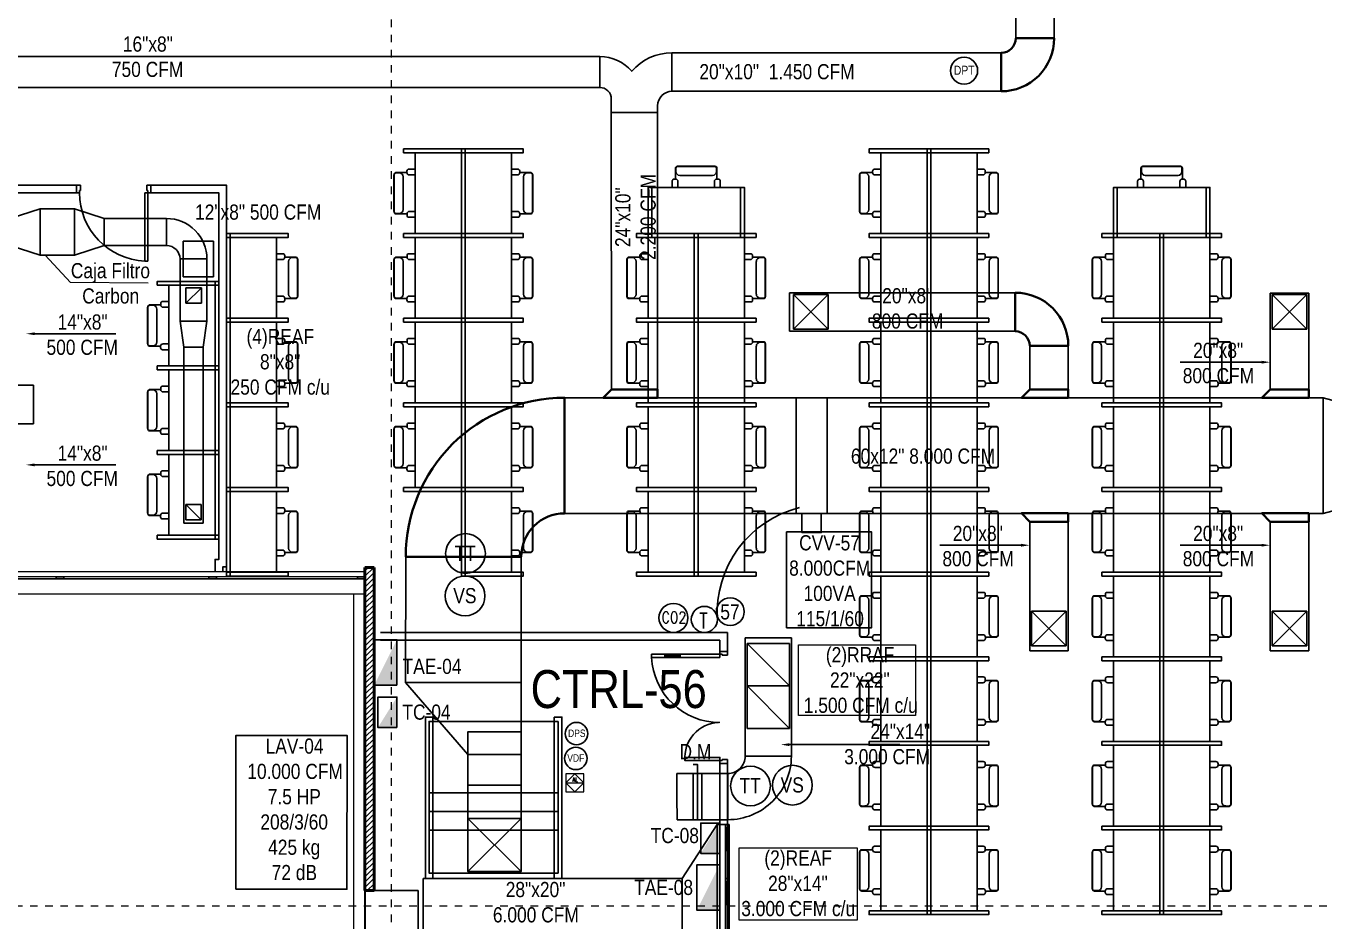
# Model space of a CAD drawing. Header units: inches. Extents: x -3 to 209, y -384 to 20.
# Drawn here: x 157.62 to 174.74, y -22.09 to -10.29 of the extents above; entities that cross this region are included whole.
import ezdxf
from ezdxf import colors
from ezdxf.entities.mleader import LeaderData, LeaderLine
from ezdxf.math import Vec2, Vec3

# ---------------------------------------------------------------- set-up
doc = ezdxf.new("R2010")
doc.units = ezdxf.units.IN
doc.header["$MEASUREMENT"] = 0
for name, pattern in [('Grid Line 1_2_', [0.022225, 0.0127, -0.003175, 0.003175, -0.003175]), ('Hidden', [7.1438, 4.7625, -2.3813]), ('HIDDEN2', [0.1875, 0.125, -0.0625])]:
    doc.linetypes.add(name, pattern=pattern)
for name, color, linetype in [('1-01 HVAC-01A -Equipos', 3, 'Continuous'), ('A-WALL', 253, 'Continuous'), ('BASE PLAN$0$FLOOR LAYOUT 14 Oct (x-ref)$0$20F-032408$0$XDOOR', 253, 'Continuous'), ('BASE PLAN$0$ID-WALL', 253, 'Continuous'), ('BASE PLAN$0$NBS-HEAVY', 253, 'Continuous'), ('BASE PLAN$0$NDS-DOORS', 253, 'Continuous'), ('BASE PLAN$0$WALL', 253, 'Continuous'), ('HVAC TEXTO CVV', 2, 'Continuous'), ('HVAC-Accesorios', 1, 'Continuous'), ('HVAC-Equipos', 3, 'Continuous'), ('HVAC-Extraccion', 114, 'Continuous'), ('HVAC-Rejillas', 2, 'HIDDEN2'), ('HVAC-Retorno', 20, 'Continuous'), ('HVAC-Suministro', 170, 'Continuous'), ('I-WALL', 1, 'Continuous'), ('NFF-FURN', 253, 'Continuous')]:
    doc.layers.add(name, color=color, linetype=linetype)
for name, color, linetype, lineweight in [('1-controlAA', 4, 'Continuous', 5), ('A-GLAZ-CURT', 253, 'Continuous', 9), ('A-GLAZ-CWMG', 253, 'Continuous', 9), ('A-WALL-PATT', 253, 'Continuous', 50), ('BASE PLAN$0$A-ABOVE', 253, 'Continuous', 5), ('DET-INST', 3, 'Continuous', 5), ('HVAC -Textos Extraccion', 2, 'Continuous', 9), ('HVAC -Textos Rejillas', 2, 'Continuous', 9), ('HVAC -Textos Retorno', 2, 'Continuous', 9), ('HVAC -Textos Suministro', 7, 'Continuous', 9), ('HVAC Suministro', 5, 'Continuous', 40), ('S-BEAM', 253, 'Continuous', 13), ('S-COLS', 6, 'Continuous', 13), ('S-GRID', 253, 'Continuous', 9), ('TUBO HVAC', 1, 'Continuous', 30), ('TX-INST', 250, 'Continuous', 5)]:
    doc.layers.add(name, color=color, linetype=linetype, lineweight=lineweight)
doc.styles.add('Arial Narrow', font='ARIALN.TTF', dxfattribs={"height": 0.00295})
doc.styles.add('ROMANS', font='romans.shx', dxfattribs={"width": 0.8})
doc.styles.get("Standard").update_dxf_attribs({"font": 'arial.ttf'})

# ---------------------------------------------------------------- blocks, each defined once
blk = doc.blocks.new('Termostato 1')
at = {"linetype": 'ByBlock', "lineweight": -2}
blk.add_circle((725.333, -473.718), 0.172, dxfattribs=at)
at = {"linetype": 'ByBlock', "lineweight": -2, "insert": (725.414, -473.651, -2.384), "char_height": 0.2, "width": 2.87595, "attachment_point": 1, "rotation": 270, "style": 'ROMANS'}
blk.add_mtext('T', dxfattribs=at)
blk = doc.blocks.new('CO2')
at = {"linetype": 'ByBlock', "lineweight": -2}
blk.add_circle((-74869.314, 50750.37), 0.191, dxfattribs=at)
at = {"linetype": 'ByBlock', "lineweight": -2, "insert": (-74869.469, 50750.451, -2.384), "char_height": 0.15, "width": 2.87595, "attachment_point": 1, "rotation": 0, "style": 'ROMANS'}
blk.add_mtext('CO2', dxfattribs=at)
blk = doc.blocks.new('rr')
at = {"linetype": 'ByBlock', "lineweight": -2}
for p, q in [((-0.0127, -0.0127), (0.0127, 0.0127)), ((-0.0127, -0.0127), (-0.0127, 0.0127)), ((-0.0127, 0.0127), (0.0127, 0.0127)), ((0.0127, 0.0127), (0.0127, -0.0127)), ((0.0127, -0.0127), (-0.0127, -0.0127))]:
    blk.add_line(p, q, dxfattribs=at)
blk = doc.blocks.new('*U80')
at = {"layer": 'HVAC-Accesorios', "flags": 128}
for points in [[(0, 0), (-0.119, 0), (-0.119, -0.057)], [(0, 0), (0.61, 0)]]:
    blk.add_lwpolyline(points, dxfattribs=at)
blk.add_lwpolyline([(0, 0.059), (0.61, 0.059), (0.61, -0.059), (0, -0.059)], close=True, dxfattribs=at)
blk = doc.blocks.new('*U95')
blk.add_lwpolyline([(-0.312, -0.0566), (-0.312, 0), (0, 0), (0.0566, -0.0566), (-0.312, -0.0566)])
blk = doc.blocks.new('UPAQ-02')
at = {"layer": '1-01 HVAC-01A -Equipos'}
for points in [[(-74852.815, 50919.023), (-74851.115, 50919.023), (-74851.115, 50921.023), (-74852.815, 50921.023)], [(-74852.815, 50920.456), (-74851.115, 50920.456), (-74851.115, 50921.023), (-74852.815, 50921.023)], [(-74852.815, 50920.209), (-74851.115, 50920.209), (-74851.115, 50920.456), (-74852.815, 50920.456)], [(-74852.815, 50919.963), (-74851.115, 50919.963), (-74851.115, 50920.209), (-74852.815, 50920.209)], [(-74852.33, 50919.161), (-74851.625, 50919.161), (-74851.625, 50919.861), (-74852.33, 50919.861)]]:
    blk.add_lwpolyline(points, close=True, dxfattribs=at)
blk = doc.blocks.new('ds')
at = {"linetype": 'ByBlock', "lineweight": -2}
for p, q in [((-0.0127, -0.0127), (0.0127, 0.0127)), ((-0.0127, 0.0127), (0.0127, -0.0127)), ((-0.0127, -0.0127), (-0.0127, 0.0127)), ((-0.0127, 0.0127), (0.0127, 0.0127)), ((0.0127, 0.0127), (0.0127, -0.0127)), ((0.0127, -0.0127), (-0.0127, -0.0127))]:
    blk.add_line(p, q, dxfattribs=at)
blk = doc.blocks.new('*U69')
blk.add_lwpolyline([(-0.26, -0.0566), (-0.26, 0), (0, 0), (0.0566, -0.0566), (-0.26, -0.0566)])
blk = doc.blocks.new('nci')
at = {"layer": 'NFF-FURN', "linetype": 'ByBlock', "lineweight": -2}
for p, q in [((717, -265), (635, -265)), ((635, -342), (712, -342)), ((744, -310), (744, -292)), ((744, -310), (886, -310)), ((889, -316), (844, -316)), ((911, -831), (911, -335)), ((915, -824), (915, -342)), ((793, -799), (793, -367)), ((711, -824), (635, -824)), ((889, -850), (844, -850)), ((635, -901), (716, -901)), ((743, -874), (743, -856)), ((743, -856), (886, -856))]:
    blk.add_line(p, q, dxfattribs=at)
for points in [[(-25, -50), (25, -50), (25, 0), (-25, 0)], [(25, -1116), (-25, -1116), (-25, -50), (25, -50)], [(25, -50), (25, -1116), (635, -1116), (635, -50)], [(-25, -1116), (25, -1116), (25, -1166), (-25, -1166)]]:
    blk.add_lwpolyline(points, close=True, dxfattribs=at)
for points in [[(25, 0), (789, 0), (789, -50), (25, -50), (25, 0)], [(25, -1116), (789, -1116), (789, -1166), (25, -1166), (25, -1116)]]:
    blk.add_lwpolyline(points, dxfattribs=at)
for centre, radius, start, end in [((712, -310), 32.3, 270, 0), ((717, -292), 26.9, 0, 90), ((844, -367), 50.8, 90, 180), ((886, -335), 25.4, 0, 90), ((889, -342), 25.4, 0, 90), ((711, -856), 32.3, 0, 90), ((844, -799), 50.8, 180, 270), ((886, -831), 25.4, 270, 0), ((889, -824), 25.4, 270, 0), ((716, -874), 26.9, 270, 0)]:
    blk.add_arc(centre, radius, start, end, dxfattribs=at)
blk = doc.blocks.new('BASE PLAN$0$YP')
at = {"layer": 'BASE PLAN$0$FLOOR LAYOUT 14 Oct (x-ref)$0$20F-032408$0$XDOOR', "linetype": 'ByBlock', "lineweight": -2}
for p, q in [((-926, 0), (-976, 0)), ((-926, -70), (-926, 0)), ((-50, 0), (0, 0)), ((-50, -70), (-50, 0)), ((-976, -100), (-938, -100)), ((-938, -70), (-926, -70)), ((-938, -100), (-938, -70)), ((-78, -825), (-78, -100)), ((-78, -100), (-38, -100)), ((-38, -70), (-50, -70)), ((-38, -100), (-38, -70)), ((-38, -100), (-38, -825)), ((0, -100), (-38, -100)), ((-78, -1000), (-78, -825)), ((-38, -825), (-38, -1000)), ((-38, -1000), (-78, -1000))]:
    blk.add_line(p, q, dxfattribs=at)
blk.add_arc((-38, -100), 900, 180, 267.4527, dxfattribs=at)
at = {"layer": 'BASE PLAN$0$ID-WALL', "linetype": 'ByBlock', "lineweight": -2}
for p, q in [((-976, -100), (-976, 0)), ((0, -100), (0, 0))]:
    blk.add_line(p, q, dxfattribs=at)
blk.add_lwpolyline([(0, 0), (0, -100)], dxfattribs=at)
blk = doc.blocks.new('BASE PLAN$0$Z$W@#371D3AC1')
at = {"layer": 'BASE PLAN$0$A-ABOVE', "linetype": 'ByBlock', "lineweight": -2}
blk.add_line((375, 58), (175, 58), dxfattribs=at)
blk.add_lwpolyline([(375, 78), (175, 78), (175, 38), (375, 38)], close=True, dxfattribs=at)
at = {"layer": 'BASE PLAN$0$FLOOR LAYOUT 14 Oct (x-ref)$0$20F-032408$0$XDOOR', "linetype": 'ByBlock', "lineweight": -2}
for p, q in [((930, 1438), (890, 1438)), ((900, 1438), (900, 1476)), ((900, 1476), (1000, 1476)), ((930, 1426), (930, 1438)), ((1000, 1426), (930, 1426)), ((1000, 1476), (1000, 1426)), ((0, 38), (0, 78)), ((0, 78), (900, 78)), ((900, 38), (0, 38)), ((890, 38), (930, 38)), ((900, 78), (900, 38)), ((900, 0), (900, 38)), ((930, 38), (930, 50)), ((930, 50), (1000, 50)), ((1000, 50), (1000, 0)), ((1000, 0), (900, 0))]:
    blk.add_line(p, q, dxfattribs=at)
blk.add_lwpolyline([(439, 1398), (439, 1438), (900, 1438), (900, 1398)], close=True, dxfattribs=at)
for centre, radius, start, end in [((900, 1398), 461, 175.0176, 267.6819), ((900, 38), 900, 90, 177.4527)]:
    blk.add_arc(centre, radius, start, end, dxfattribs=at)
at = {"layer": 'BASE PLAN$0$WALL', "linetype": 'ByBlock', "lineweight": -2}
for p, q in [((1000, 1476), (900, 1476)), ((1000, 0), (900, 0))]:
    blk.add_line(p, q, dxfattribs=at)
blk = doc.blocks.new('tlws')
at = {"layer": 'NFF-FURN', "linetype": 'ByBlock', "lineweight": -2}
for p, q in [((-318, -610), (-318, -691)), ((-241, -686), (-241, -610)), ((241, -610), (241, -687)), ((318, -692), (318, -610)), ((-291, -718), (-273, -718)), ((-273, -718), (-273, -861)), ((-267, -864), (-267, -819)), ((-216, -768), (216, -768)), ((267, -864), (267, -819)), ((273, -719), (291, -719)), ((273, -719), (273, -861)), ((-248, -886), (248, -886)), ((-241, -890), (241, -890))]:
    blk.add_line(p, q, dxfattribs=at)
for points in [[(-585, 50), (-585, 0), (-635, 0), (-635, 50)], [(-585, 0), (-585, 50), (585, 50), (585, 0)], [(585, 0), (-585, 0), (-585, -610), (585, -610)], [(585, 50), (585, 0), (635, 0), (635, 50)]]:
    blk.add_lwpolyline(points, close=True, dxfattribs=at)
for points in [[(-585, 0), (-585, -610), (-635, -610), (-635, 0), (-585, 0)], [(635, 0), (635, -610), (585, -610), (585, 0), (635, 0)]]:
    blk.add_lwpolyline(points, dxfattribs=at)
for centre, radius, start, end in [((-291, -691), 26.9, 180, 270), ((-273, -686), 32.3, 270, 0), ((-216, -819), 50.8, 90, 180), ((216, -819), 50.8, 0, 90), ((273, -687), 32.3, 180, 270), ((291, -692), 26.9, 270, 0), ((-248, -861), 25.4, 180, 270), ((-241, -864), 25.4, 180, 270), ((241, -864), 25.4, 270, 0), ((248, -861), 25.4, 270, 0)]:
    blk.add_arc(centre, radius, start, end, dxfattribs=at)

msp = doc.modelspace()

# ---------------------------------------------------------------- hatches: boundary and pattern name
at = {"layer": 'HVAC-Equipos'}
h = msp.add_hatch(color=256, dxfattribs=at)
h.dxf.hatch_style = 1
h.paths.add_polyline_path([(162.515, -18.385), (162.215, -18.985), (162.515, -18.985)])
h = msp.add_hatch(color=256, dxfattribs=at)
h.dxf.hatch_style = 1
h.paths.add_polyline_path([(162.515, -19.541), (162.515, -19.141), (162.265, -19.541)])
h = msp.add_hatch(color=256, dxfattribs=at)
h.dxf.hatch_style = 1
h.paths.add_polyline_path([(166.771, -21.2), (166.771, -20.8), (166.521, -21.2)])
h = msp.add_hatch(color=256, dxfattribs=at)
h.dxf.hatch_style = 1
h.paths.add_polyline_path([(166.771, -21.35), (166.471, -21.95), (166.771, -21.95)])

# ---------------------------------------------------------------- linework, layer by layer
at = {"layer": '1-controlAA', "flags": 128}
msp.add_lwpolyline([(164.981, -20.153), (164.742, -20.153), (164.742, -20.391), (164.981, -20.391)], close=True, dxfattribs=at)
at = {"layer": 'A-GLAZ-CURT', "lineweight": 18}
for p, q in [((158.024, -17.556), (156.114, -17.556)), ((156.114, -17.581), (158.024, -17.581)), ((158.024, -17.581), (158.024, -17.556)), ((160.034, -17.556), (158.124, -17.556)), ((158.124, -17.556), (158.124, -17.581)), ((158.124, -17.581), (160.034, -17.581)), ((160.034, -17.581), (160.034, -17.556)), ((161.994, -17.556), (160.134, -17.556)), ((160.134, -17.556), (160.134, -17.581)), ((160.134, -17.581), (161.994, -17.581)), ((161.994, -17.581), (161.994, -17.556))]:
    msp.add_line(p, q, dxfattribs=at)
at = {"layer": 'A-GLAZ-CWMG'}
for p, q in [((158.024, -17.553), (156.114, -17.553)), ((158.024, -17.583), (156.114, -17.583)), ((160.034, -17.553), (158.124, -17.553)), ((160.034, -17.583), (158.124, -17.583)), ((161.994, -17.553), (160.134, -17.553)), ((161.994, -17.583), (160.134, -17.583))]:
    msp.add_line(p, q, dxfattribs=at)
at = {"layer": 'A-GLAZ-CWMG', "lineweight": 25, "extrusion": (0, 0, -1)}
for p, q in [((158.124, -17.553), (158.024, -17.553)), ((158.024, -17.553), (158.024, -17.583)), ((158.024, -17.583), (158.124, -17.583)), ((158.124, -17.583), (158.124, -17.553)), ((160.134, -17.553), (160.034, -17.553)), ((160.034, -17.553), (160.034, -17.583)), ((160.034, -17.583), (160.134, -17.583)), ((160.134, -17.583), (160.134, -17.553)), ((162.094, -17.553), (161.994, -17.553)), ((161.994, -17.553), (161.994, -17.583)), ((161.994, -17.583), (162.094, -17.583)), ((162.094, -17.583), (162.094, -17.553))]:
    msp.add_line(p, q, dxfattribs=at)
at = {"layer": 'A-WALL', "lineweight": 50}
for p, q in [((162.214, -17.432), (162.094, -17.432)), ((162.094, -17.432), (162.094, -21.692)), ((162.214, -21.692), (162.214, -17.432)), ((162.094, -21.692), (162.214, -21.692))]:
    msp.add_line(p, q, dxfattribs=at)
at = {"layer": 'A-WALL', "lineweight": 18}
for p, q in [((157.125, -17.483), (162.094, -17.483)), ((162.094, -17.783), (152.045, -17.783))]:
    msp.add_line(p, q, dxfattribs=at)
at = {"layer": 'A-WALL-PATT', "linetype": 'Continuous', "lineweight": 9}
for p, q in [((162.094, -17.477), (162.139, -17.432)), ((162.094, -17.548), (162.209, -17.432)), ((162.094, -17.619), (162.214, -17.499)), ((162.094, -17.689), (162.214, -17.569)), ((162.094, -17.76), (162.214, -17.64)), ((162.094, -17.831), (162.214, -17.711)), ((162.094, -17.901), (162.214, -17.781)), ((162.094, -17.972), (162.214, -17.852)), ((162.094, -18.043), (162.214, -17.923)), ((162.094, -18.113), (162.214, -17.993)), ((162.094, -18.184), (162.214, -18.064)), ((162.094, -18.255), (162.214, -18.135)), ((162.094, -18.326), (162.214, -18.206)), ((162.094, -18.396), (162.214, -18.276)), ((162.094, -18.467), (162.214, -18.347)), ((162.094, -18.538), (162.214, -18.418)), ((162.094, -18.608), (162.214, -18.488)), ((162.094, -18.679), (162.214, -18.559)), ((162.094, -18.75), (162.214, -18.63)), ((162.094, -18.821), (162.214, -18.701)), ((162.094, -18.891), (162.214, -18.771)), ((162.094, -18.962), (162.214, -18.842)), ((162.094, -19.033), (162.214, -18.913)), ((162.094, -19.103), (162.214, -18.983)), ((162.094, -19.174), (162.214, -19.054)), ((162.094, -19.245), (162.214, -19.125)), ((162.094, -19.316), (162.214, -19.196)), ((162.094, -19.386), (162.214, -19.266)), ((162.094, -19.457), (162.214, -19.337)), ((162.094, -19.528), (162.214, -19.408)), ((162.094, -19.598), (162.214, -19.478)), ((162.094, -19.669), (162.214, -19.549)), ((162.094, -19.74), (162.214, -19.62)), ((162.094, -19.811), (162.214, -19.691)), ((162.094, -19.881), (162.214, -19.761)), ((162.094, -19.952), (162.214, -19.832)), ((162.094, -20.023), (162.214, -19.903)), ((162.094, -20.093), (162.214, -19.973)), ((162.094, -20.164), (162.214, -20.044)), ((162.094, -20.235), (162.214, -20.115)), ((162.094, -20.306), (162.214, -20.186)), ((162.094, -20.376), (162.214, -20.256)), ((162.094, -20.447), (162.214, -20.327)), ((162.094, -20.518), (162.214, -20.398)), ((162.094, -20.588), (162.214, -20.468)), ((162.094, -20.659), (162.214, -20.539)), ((162.094, -20.73), (162.214, -20.61)), ((162.094, -20.801), (162.214, -20.681)), ((162.094, -20.871), (162.214, -20.751)), ((162.094, -20.942), (162.214, -20.822)), ((162.094, -21.013), (162.214, -20.893)), ((162.094, -21.083), (162.214, -20.963)), ((162.094, -21.154), (162.214, -21.034)), ((162.094, -21.225), (162.214, -21.105)), ((162.094, -21.295), (162.214, -21.175)), ((162.094, -21.366), (162.214, -21.246)), ((162.094, -21.437), (162.214, -21.317)), ((162.094, -21.508), (162.214, -21.388)), ((162.094, -21.578), (162.214, -21.458)), ((162.094, -21.649), (162.214, -21.529)), ((162.121, -21.692), (162.214, -21.6)), ((162.192, -21.692), (162.214, -21.67))]:
    msp.add_line(p, q, dxfattribs=at)
at = {"layer": 'BASE PLAN$0$NBS-HEAVY'}
for p, q in [((162.297, -18.288), (162.527, -18.288)), ((162.527, -18.288), (166.873, -18.288)), ((166.873, -18.588), (166.873, -18.288)), ((162.297, -18.388), (162.527, -18.388)), ((162.527, -18.388), (166.773, -18.388)), ((166.773, -18.616), (166.773, -18.388)), ((166.773, -22.358), (166.773, -19.936)), ((166.873, -22.358), (166.873, -19.964))]:
    msp.add_line(p, q, dxfattribs=at)
for points in [[(152.008, -12.393), (158.292, -12.393)], [(152.108, -12.493), (158.292, -12.493)], [(160.218, -17.483), (160.218, -17.424), (160.268, -17.424), (160.268, -12.393), (159.268, -12.393), (159.268, -12.493), (160.168, -12.493), (160.168, -17.324), (160.118, -17.324), (160.118, -17.483)]]:
    msp.add_lwpolyline(points, dxfattribs=at)
at = {"layer": 'DET-INST'}
msp.add_line((164.742, -20.272), (164.981, -20.272), dxfattribs=at)
at = {"layer": 'DET-INST', "flags": 128}
msp.add_lwpolyline([(164.861, -20.153), (164.742, -20.272), (164.861, -20.391), (164.981, -20.272)], close=True, dxfattribs=at)
at = {"layer": 'HVAC -Textos Rejillas'}
for points in [[(169.353, -19.382), (167.81, -19.382), (167.81, -18.453), (169.353, -18.453)], [(168.582, -22.082), (167.029, -22.082), (167.029, -21.129), (168.582, -21.129)]]:
    msp.add_lwpolyline(points, close=True, dxfattribs=at)
at = {"layer": 'HVAC -Textos Suministro'}
msp.add_lwpolyline([(159.235, -13.684), (158.21, -13.675), (157.875, -13.314)], dxfattribs=at)
at = {"layer": 'HVAC Suministro'}
for points in [[(170.483, -10.646), (170.483, -11.154, 0.414214), (171.182, -10.455), (170.674, -10.455, -0.414214)], [(170.669, -14.317), (170.669, -13.809, -0.414214), (171.367, -14.508), (170.859, -14.508, 0.414214)], [(164.726, -16.718), (164.726, -15.194, 0.414214), (162.631, -17.289), (164.154, -17.289, -0.414214)]]:
    msp.add_lwpolyline(points, format="xyb", close=True, dxfattribs=at)
at = {"layer": 'HVAC TEXTO CVV', "color": 1}
msp.add_lwpolyline([(167.653, -18.226), (168.773, -18.226), (168.773, -16.963), (167.653, -16.963)], close=True, dxfattribs=at)
at = {"layer": 'HVAC TEXTO CVV'}
msp.add_lwpolyline([(160.39, -21.674), (161.856, -21.674), (161.858, -19.645), (160.392, -19.645)], close=True, dxfattribs=at)
at = {"layer": 'HVAC-Accesorios', "color": 1, "linetype": 'Hidden'}
msp.add_arc((168.167, -18.029), 1.429, 103.9111, 183.5014, dxfattribs=at)
at = {"layer": 'HVAC-Equipos'}
for points in [[(167.78, -15.194), (168.187, -15.194), (168.186, -16.718), (167.779, -16.718)], [(167.856, -16.718), (168.11, -16.718), (168.11, -16.972), (167.856, -16.972)], [(162.515, -18.985), (162.515, -18.385), (162.215, -18.385), (162.215, -18.985)], [(162.515, -19.541), (162.515, -19.141), (162.265, -19.141), (162.265, -19.541)], [(166.771, -21.2), (166.771, -20.8), (166.521, -20.8), (166.521, -21.2)], [(166.771, -21.95), (166.771, -21.35), (166.471, -21.35), (166.471, -21.95)]]:
    msp.add_lwpolyline(points, close=True, dxfattribs=at)
at = {"layer": 'HVAC-Extraccion'}
for p, q in [((158.656, -12.831), (158.656, -13.009)), ((158.656, -12.831), (159.477, -12.831)), ((159.477, -12.831), (159.477, -13.009)), ((158.656, -13.187), (158.656, -13.009)), ((159.477, -13.187), (159.477, -13.009)), ((158.656, -13.187), (159.477, -13.187)), ((159.655, -13.364), (159.833, -13.364)), ((159.655, -13.364), (159.655, -14.186)), ((159.96, -13.364), (159.706, -13.364)), ((160.01, -13.364), (159.833, -13.364)), ((160.01, -13.364), (160.01, -14.186)), ((159.655, -14.186), (159.833, -14.186)), ((160.01, -14.186), (159.833, -14.186)), ((159.706, -14.525), (159.833, -14.525)), ((159.706, -14.525), (159.706, -16.846)), ((159.96, -14.525), (159.833, -14.525)), ((159.96, -14.525), (159.96, -16.846)), ((159.706, -16.846), (159.833, -16.846)), ((159.96, -16.846), (159.833, -16.846)), ((166.276, -21.531), (162.86, -21.532)), ((162.86, -21.532), (162.86, -21.887)), ((166.276, -21.531), (166.276, -21.887)), ((162.86, -22.243), (162.86, -21.887)), ((166.276, -22.242), (166.276, -21.887))]:
    msp.add_line(p, q, dxfattribs=at)
for points in [[(157.416, -12.831), (157.809, -12.704), (157.809, -13.314), (157.416, -13.186)], [(158.656, -13.186), (158.263, -13.314), (158.263, -12.704), (158.656, -12.831)]]:
    msp.add_lwpolyline(points, dxfattribs=at)
for points in [[(158.263, -12.704), (157.809, -12.704), (157.809, -13.314), (158.263, -13.314)], [(159.96, -14.525), (160.01, -14.186), (159.655, -14.186), (159.706, -14.525)], [(166.736, -22.242), (166.276, -22.242), (166.276, -21.531), (166.736, -20.82)], [(166.736, -22.242), (166.846, -22.242), (166.846, -20.82), (166.736, -20.82)]]:
    msp.add_lwpolyline(points, close=True, dxfattribs=at)
msp.add_lwpolyline([(159.655, -13.364, 0.414215), (159.477, -13.187), (159.477, -12.831, -0.414215), (160.01, -13.364)], format="xyb", close=True, dxfattribs=at)
at = {"layer": 'HVAC-Retorno'}
for p, q in [((167.107, -18.36), (167.106, -19.918)), ((167.107, -18.36), (167.412, -18.36)), ((167.717, -18.36), (167.412, -18.36)), ((167.717, -18.36), (167.716, -19.918)), ((167.106, -19.918), (167.411, -19.918)), ((167.716, -19.918), (167.411, -19.918)), ((166.877, -20.147), (166.208, -20.148)), ((166.208, -20.148), (166.208, -20.453)), ((166.877, -20.147), (166.878, -20.452)), ((166.209, -20.757), (166.208, -20.453)), ((166.878, -20.757), (166.878, -20.452)), ((166.878, -20.757), (166.209, -20.757))]:
    msp.add_line(p, q, dxfattribs=at)
msp.add_lwpolyline([(166.878, -20.147), (166.878, -20.757, 0.414214), (167.716, -19.918), (167.106, -19.918, -0.414214)], format="xyb", close=True, dxfattribs=at)
at = {"layer": 'HVAC-Suministro'}
for p, q in [((170.674, -8.262), (170.674, -10.455)), ((171.182, -8.262), (171.182, -10.455)), ((170.674, -10.455), (170.928, -10.455)), ((171.182, -10.455), (170.928, -10.455)), ((157.46, -10.696), (165.19, -10.696)), ((165.19, -10.696), (165.19, -10.9)), ((166.142, -10.646), (166.142, -10.9)), ((166.142, -10.646), (170.483, -10.646)), ((170.483, -10.646), (170.483, -10.9)), ((165.19, -11.103), (165.19, -10.9)), ((166.142, -11.154), (166.142, -10.9)), ((170.483, -11.154), (170.483, -10.9)), ((157.46, -11.103), (165.19, -11.103)), ((166.142, -11.154), (170.483, -11.154)), ((165.343, -15.083), (165.342, -11.431)), ((165.342, -11.431), (165.647, -11.431)), ((165.952, -11.431), (165.647, -11.431)), ((165.953, -15.083), (165.952, -11.431)), ((170.669, -13.809), (167.69, -13.809)), ((167.69, -13.809), (167.69, -14.063)), ((170.669, -13.809), (170.669, -14.063)), ((174.029, -13.817), (174.283, -13.817)), ((174.029, -13.817), (174.029, -15.083)), ((174.537, -13.817), (174.283, -13.817)), ((174.537, -13.817), (174.537, -15.083)), ((167.69, -14.317), (167.69, -14.063)), ((170.669, -14.317), (170.669, -14.063)), ((170.669, -14.317), (167.69, -14.317)), ((170.859, -14.508), (171.113, -14.508)), ((170.859, -14.508), (170.859, -15.083)), ((171.367, -14.508), (171.113, -14.508)), ((171.367, -14.508), (171.367, -15.083)), ((157.721, -15.029), (152.56, -15.029)), ((157.721, -15.029), (157.721, -15.283)), ((167.78, -15.194), (164.726, -15.194)), ((164.726, -15.194), (164.726, -15.956)), ((165.343, -15.083), (165.648, -15.083)), ((165.953, -15.083), (165.648, -15.083)), ((167.78, -15.194), (167.78, -15.956)), ((174.726, -15.194), (168.186, -15.194)), ((168.186, -15.194), (168.186, -15.956)), ((170.859, -15.083), (171.113, -15.083)), ((171.367, -15.083), (171.113, -15.083)), ((174.029, -15.083), (174.283, -15.083)), ((174.537, -15.083), (174.283, -15.083)), ((174.726, -15.194), (174.726, -15.956)), ((157.721, -15.537), (157.721, -15.283)), ((157.721, -15.537), (152.56, -15.537)), ((164.726, -16.718), (164.726, -15.956)), ((167.78, -16.718), (167.78, -15.956)), ((168.186, -16.718), (168.186, -15.956)), ((174.726, -16.718), (174.726, -15.956)), ((167.78, -16.718), (164.726, -16.718)), ((174.726, -16.718), (168.186, -16.718)), ((170.859, -18.531), (170.859, -16.828)), ((170.859, -16.828), (171.113, -16.828)), ((171.367, -16.828), (171.113, -16.828)), ((171.367, -18.531), (171.367, -16.828)), ((174.029, -18.531), (174.029, -16.828)), ((174.029, -16.828), (174.283, -16.828)), ((174.537, -16.828), (174.283, -16.828)), ((174.537, -18.531), (174.537, -16.828)), ((162.631, -17.289), (162.63, -18.946)), ((162.631, -17.289), (163.393, -17.289)), ((164.154, -17.289), (163.393, -17.289)), ((164.154, -17.289), (164.154, -18.946)), ((170.859, -18.531), (171.113, -18.531)), ((171.367, -18.531), (171.113, -18.531)), ((174.029, -18.531), (174.283, -18.531)), ((174.537, -18.531), (174.283, -18.531)), ((162.63, -18.946), (163.392, -18.946)), ((164.154, -18.946), (163.392, -18.946)), ((163.45, -19.897), (163.802, -19.897)), ((163.45, -19.897), (163.45, -20.739)), ((164.154, -19.897), (163.802, -19.897)), ((164.154, -19.897), (164.154, -20.739)), ((163.45, -20.739), (163.802, -20.739)), ((164.154, -20.739), (163.45, -21.439)), ((164.154, -21.439), (163.45, -20.739)), ((164.154, -20.739), (163.802, -20.739))]:
    msp.add_line(p, q, dxfattribs=at)
msp.add_lwpolyline([(165.952, -11.344), (165.952, -11.431), (165.342, -11.431), (165.342, -11.255, 0.414214), (165.19, -11.103), (165.19, -10.696, -0.217561), (165.612, -10.889, -0.218835), (166.142, -10.646), (166.142, -11.154, 0.414214), (165.952, -11.344)], format="xyb", dxfattribs=at)
for points in [[(174.726, -15.194), (175.671, -15.448), (175.671, -16.464), (174.726, -16.718)], [(162.63, -18.946), (163.45, -19.897), (164.154, -19.897), (164.154, -18.946)], [(164.154, -20.739), (163.45, -20.739), (163.45, -21.439), (164.154, -21.439)]]:
    msp.add_lwpolyline(points, close=True, dxfattribs=at)
at = {"layer": 'I-WALL'}
for points in [[(162.99, -19.404), (162.89, -19.404), (162.89, -21.531), (162.99, -21.531)], [(164.59, -19.404), (164.69, -19.404), (164.69, -21.531), (164.59, -21.531)]]:
    msp.add_lwpolyline(points, close=True, dxfattribs=at)
at = {"layer": 'NFF-FURN', "linetype": 'Hidden', "ltscale": 1000}
msp.add_lwpolyline([(160.095, -13.6), (160.095, -13.128), (159.697, -13.128), (159.697, -13.6)], close=True, dxfattribs=at)
at = {"layer": 'S-BEAM'}
for p, q in [((161.941, -17.784), (161.941, -24.507)), ((162.091, -24.507), (162.091, -17.784))]:
    msp.add_line(p, q, dxfattribs=at)
for centre, start_param, end_param in [((161.951, -17.784), 1.570796, 3.141593), ((162.081, -17.784), 0, 1.570796)]:
    msp.add_ellipse(centre, major_axis=(0.01, 0), ratio=0.059533, start_param=start_param, end_param=end_param, dxfattribs=at)
at = {"layer": 'S-COLS', "lineweight": 25}
for p, q in [((162.795, -21.692), (162.095, -21.692)), ((162.095, -21.692), (162.095, -24.692)), ((162.795, -24.692), (162.795, -21.692))]:
    msp.add_line(p, q, dxfattribs=at)
at = {"layer": 'S-GRID', "linetype": 'Grid Line 1_2_'}
for p, q in [((162.44, 18.992), (162.44, -28.008)), ((122.677, -21.892), (191.998, -21.892))]:
    msp.add_line(p, q, dxfattribs=at)
at = {"layer": 'TUBO HVAC'}
for centre, radius in [((169.993, -10.882), 0.179), ((163.419, -17.247), 0.262), ((163.413, -17.807), 0.262), ((166.91, -18.014), 0.183), ((164.883, -19.622), 0.148), ((164.874, -19.948), 0.148), ((167.177, -20.312), 0.262), ((167.73, -20.301), 0.262)]:
    msp.add_circle(centre, radius, dxfattribs=at)

# ---------------------------------------------------------------- block references
at = {"layer": 'BASE PLAN$0$NDS-DOORS', "xscale": 0.0009999999999852297, "yscale": 0.0009999999999852297, "zscale": 0.0009999999999852297}
msp.add_blockref('BASE PLAN$0$YP', (159.268, -12.393), dxfattribs=at)
at = {"layer": 'BASE PLAN$0$NDS-DOORS', "xscale": -0.0009999999999852297, "yscale": 0.0009999999999852297, "zscale": 0.0009999999999852297, "rotation": 180}
msp.add_blockref('BASE PLAN$0$Z$W@#371D3AC1', (165.873, -18.538), dxfattribs=at)
at = {"layer": 'HVAC Suministro', "yscale": 1.953866694221574, "zscale": 1.953866694221574}
for name, p, xscale, rotation in [('*U95', (165.343, -15.083), -1.953866694221574, 1.681918604390376e-08), ('*U69', (170.859, -15.083), -1.953866694221574, 1.681918604390376e-08), ('*U69', (174.029, -15.083), -1.953866694221574, 1.681918604390376e-08), ('*U69', (170.859, -16.828), 1.953866694221574, 179.9999999831808), ('*U69', (174.029, -16.828), 1.953866694221574, 179.9999999831808)]:
    msp.add_blockref(name, p, dxfattribs=dict(at, xscale=xscale, rotation=rotation))
at = {"layer": 'HVAC-Equipos'}
msp.add_blockref('CO2', (75035.475, -50768.466), dxfattribs=at)
for name, p, rotation in [('Termostato 1', (-307.149, -743.449), 90.00000000172517), ('*U80', (166.478, -20.147), 270)]:
    msp.add_blockref(name, p, dxfattribs=dict(at, rotation=rotation))
at = {"layer": 'HVAC-Rejillas', "zscale": 12}
for name, p, xscale, yscale in [('rr', (159.835, -13.847), 8, 8), ('ds', (171.113, -18.234), -18, 18), ('ds', (174.283, -18.234), -18, 18)]:
    msp.add_blockref(name, p, dxfattribs=dict(at, xscale=xscale, yscale=yscale))
for name, p, xscale, yscale, rotation in [('ds', (167.973, -14.063), 18, 18, 180), ('ds', (174.283, -14.063), 18, 18, 180), ('rr', (159.833, -16.701), 8, 8, 270), ('rr', (167.411, -18.714), 22, 22, 270), ('rr', (167.411, -19.273), 22, 22, 270), ('rr', (166.871, -21.176), 28, 2, 270), ('rr', (166.871, -21.176), 28, 2, 270), ('rr', (166.871, -21.887), 28, 2, 270)]:
    msp.add_blockref(name, p, dxfattribs=dict(at, xscale=xscale, yscale=yscale, rotation=rotation))
at = {"layer": 'HVAC-Suministro', "rotation": 180}
msp.add_blockref('UPAQ-02', (-74688.176, 50899.562), dxfattribs=at)
at = {"layer": 'NFF-FURN', "yscale": 0.0009999999999852297, "zscale": 0.0009999999999852297}
for xscale in [-0.0009999999999852297, 0.0009999999999852297]:
    msp.add_blockref('nci', (163.391, -11.914), dxfattribs=dict(at, xscale=xscale))
at = {"layer": 'NFF-FURN', "yscale": 0.0009999999999852297, "zscale": 0.0009999999999852297, "rotation": 180}
for name, p, xscale in [('nci', (169.53, -13.08), 0.0009999999999852297), ('nci', (169.53, -13.08), -0.0009999999999852297), ('tlws', (166.461, -13.03), -0.0009999999999852297), ('tlws', (172.599, -13.03), -0.0009999999999852297), ('nci', (160.293, -14.196), -0.0009999999999852297), ('nci', (163.391, -14.196), 0.0009999999999852297), ('nci', (163.391, -14.196), -0.0009999999999852297), ('nci', (166.461, -14.196), 0.0009999999999852297), ('nci', (166.461, -14.196), -0.0009999999999852297), ('nci', (169.53, -14.196), 0.0009999999999852297), ('nci', (169.53, -14.196), -0.0009999999999852297), ('nci', (172.599, -14.196), 0.0009999999999852297), ('nci', (172.599, -14.196), -0.0009999999999852297), ('nci', (160.143, -14.825), 0.0009999999999852297), ('nci', (160.293, -15.312), -0.0009999999999852297), ('nci', (163.391, -15.312), 0.0009999999999852297), ('nci', (163.391, -15.312), -0.0009999999999852297), ('nci', (166.461, -15.312), 0.0009999999999852297), ('nci', (166.461, -15.312), -0.0009999999999852297), ('nci', (169.53, -15.312), 0.0009999999999852297), ('nci', (169.53, -15.312), -0.0009999999999852297), ('nci', (172.599, -15.312), 0.0009999999999852297), ('nci', (172.599, -15.312), -0.0009999999999852297), ('nci', (160.143, -15.941), 0.0009999999999852297), ('nci', (160.293, -16.428), -0.0009999999999852297), ('nci', (163.391, -16.428), 0.0009999999999852297), ('nci', (163.391, -16.428), -0.0009999999999852297), ('nci', (166.461, -16.428), 0.0009999999999852297), ('nci', (166.461, -16.428), -0.0009999999999852297), ('nci', (169.53, -16.428), 0.0009999999999852297), ('nci', (169.53, -16.428), -0.0009999999999852297), ('nci', (172.599, -16.428), 0.0009999999999852297), ('nci', (172.599, -16.428), -0.0009999999999852297), ('nci', (160.143, -17.057), 0.0009999999999852297), ('nci', (160.293, -17.544), -0.0009999999999852297), ('nci', (163.391, -17.544), -0.0009999999999852297), ('nci', (166.461, -17.544), 0.0009999999999852297), ('nci', (166.461, -17.544), -0.0009999999999852297), ('nci', (169.53, -17.544), 0.0009999999999852297), ('nci', (169.53, -17.544), -0.0009999999999852297), ('nci', (172.599, -17.544), 0.0009999999999852297), ('nci', (172.599, -17.544), -0.0009999999999852297), ('nci', (169.53, -18.66), 0.0009999999999852297), ('nci', (169.53, -18.66), -0.0009999999999852297), ('nci', (172.599, -18.66), 0.0009999999999852297), ('nci', (172.599, -18.66), -0.0009999999999852297), ('nci', (169.53, -19.776), 0.0009999999999852297), ('nci', (169.53, -19.776), -0.0009999999999852297), ('nci', (172.599, -19.776), 0.0009999999999852297), ('nci', (172.599, -19.776), -0.0009999999999852297), ('nci', (169.53, -20.892), 0.0009999999999852297), ('nci', (169.53, -20.892), -0.0009999999999852297), ('nci', (172.599, -20.892), 0.0009999999999852297), ('nci', (172.599, -20.892), -0.0009999999999852297), ('nci', (169.53, -22.008), 0.0009999999999852297), ('nci', (169.53, -22.008), -0.0009999999999852297), ('nci', (172.599, -22.008), 0.0009999999999852297), ('nci', (172.599, -22.008), -0.0009999999999852297)]:
    msp.add_blockref(name, p, dxfattribs=dict(at, xscale=xscale))

# ---------------------------------------------------------------- texts
at = {"layer": 'HVAC -Textos Extraccion', "char_height": 0.2, "attachment_point": 1, "style": 'Arial Narrow'}
for s, insert, width in [('12"x8" 500 CFM', (159.853, -12.646), 2.10609), ('D.M', (166.241, -19.759), 0.48273)]:
    msp.add_mtext(s, dxfattribs=dict(at, insert=insert, width=width))
at = {"layer": 'HVAC -Textos Rejillas', "char_height": 0.2, "width": 1.6348, "attachment_point": 1, "style": 'Arial Narrow'}
for s, insert in [('\\pi0.38391;(4)REAF\\P\\pi0.56133;8"x8"\\P\\pi0.1732;250 CFM c/u', (160.148, -14.286)), ('\\pi0.37763;(2)RRAF\\P\\pi0.43255;22"x22"\\P\\pi0.086706;1.500 CFM c/u', (167.793, -18.481)), ('TAE-04', (162.59, -18.635)), ('TC-04', (162.587, -19.238)), ('TC-08', (165.861, -20.865)), ('\\pi0.38391;(2)REAF\\P\\pi0.43255;28"x14"\\P\\pi0.078998;3.000 CFM c/u', (166.976, -21.161)), ('TAE-08', (165.643, -21.549)), ('\\pi0.43255;28"x20"\\P\\pi0.26345;6.000 CFM ', (163.517, -21.577))]:
    msp.add_mtext(s, dxfattribs=dict(at, insert=insert))
at = {"layer": 'HVAC -Textos Retorno', "insert": (169.546, -19.492), "char_height": 0.2, "width": 2.02741, "attachment_point": 3, "style": 'Arial Narrow'}
msp.add_mtext('24"x14" \\P3.000 CFM', dxfattribs=at)
at = {"layer": 'HVAC -Textos Suministro', "attachment_point": 1, "style": 'Arial Narrow'}
for s, insert, char_height, width in [('\\pi0.51698;16"x8" \\P\\pi0.37182;750 CFM', (158.384, -10.431), 0.2, 1.6581), ('20"x10"  1.450 CFM', (166.503, -10.795), 0.2, 2.21285), ('\\pi0.50163;Caja Filtro\\P\\pi0.65156;Carbon', (157.714, -13.418), 0.2, 2.02741), ('\\pi0.69256;20"x8" \\P\\pi0.55579;800 CFM', (168.222, -13.749), 0.2, 2.02741), ('\\pi0.70163;14"x8" \\P\\pi0.55579;500 CFM', (157.339, -14.095), 0.2, 2.02741), ('\\pi0.69256;20"x8" \\P\\pi0.55579;800 CFM', (172.321, -14.469), 0.2, 2.02741), ('\\pi0.70163;14"x8" \\P\\pi0.55579;500 CFM', (157.339, -15.824), 0.2, 2.02741), ('60x12" 8.000 CFM', (168.501, -15.863), 0.2, 2.11884), ('\\pi0.69256;20"x8" \\P\\pi0.55579;800 CFM', (169.152, -16.882), 0.2, 2.02741), ('\\pi0.69256;20"x8" \\P\\pi0.55579;800 CFM', (172.321, -16.882), 0.2, 2.02741), ('CTRL-56', (164.278, -18.784), 0.5, 3.107)]:
    msp.add_mtext(s, dxfattribs=dict(at, insert=insert, char_height=char_height, width=width))
at = {"layer": 'HVAC -Textos Suministro', "insert": (165.394, -13.525), "char_height": 0.2, "width": 1.40581, "attachment_point": 1, "rotation": 90, "style": 'Arial Narrow'}
msp.add_mtext('\\pi0.31805;24"x10" \\P\\pi0.14806;2.200 CFM', dxfattribs=at)
at = {"layer": 'HVAC TEXTO CVV', "color": 1, "attachment_point": 1, "style": 'Arial Narrow'}
for s, insert, char_height, width in [('\\pi0.35518;DPT', (169.504, -10.817), 0.11858, 0.96928), ('\\pi0.42729;CVV-57\\P\\pi0.29578;8.000CFM\\P\\pi0.48548;100VA\\P\\pi0.38937;115/1/60', (167.391, -17.006), 0.2, 1.6348), ('\\pi0.68241;TT', (162.593, -17.144), 0.2, 1.6348), ('\\pi0.67109;VS', (162.587, -17.703), 0.2, 1.6348), ('\\pi0.70001;57', (166.079, -17.917), 0.2, 1.6348), ('\\pi0.29227;DPS', (164.479, -19.568), 0.098, 0.80105), ('\\pi0.29103;VDF', (164.47, -19.894), 0.098, 0.80105), ('\\pi0.67109;VS', (166.904, -20.198), 0.2, 1.6348), ('\\pi0.68241;TT', (166.351, -20.208), 0.2, 1.6348)]:
    msp.add_mtext(s, dxfattribs=dict(at, insert=insert, char_height=char_height, width=width))
at = {"layer": 'HVAC TEXTO CVV', "insert": (160.334, -19.686), "char_height": 0.2, "width": 1.6348, "attachment_point": 1, "style": 'Arial Narrow'}
msp.add_mtext('\\pi0.44919;LAV-04\\P\\pi0.20792;10.000 CFM\\P\\pi0.4775;7.5 HP\\P\\pi0.38029;208/3/60\\P\\pi0.48261;425 kg\\P\\pi0.52927;72 dB', dxfattribs=at)
at = {"layer": 'TX-INST', "color": 7, "insert": (164.864, -20.202), "char_height": 0.056, "width": 0.13388, "attachment_point": 2, "line_spacing_factor": 0.964689, "style": 'ROMANS'}
msp.add_mtext('AL', dxfattribs=at)

# ---------------------------------------------------------------- leaders
at = {"layer": 'HVAC -Textos Rejillas'}
ml = msp.add_multileader_mtext('Standard', dxfattribs=at)
ml.set_content('', color=256)
ml.set_leader_properties()
ml.build(insert=Vec2(0, 0))
ml.multileader.update_dxf_attribs({"dogleg_length": 0.36, "arrow_head_size": 0.113})
ctx = ml.context
ctx.base_point, ctx.char_height, ctx.arrow_head_size, ctx.landing_gap_size, ctx.plane_origin, ctx.plane_x_axis, ctx.plane_y_axis = Vec3(169.258, -19.767), 0.113, 0.113, 0.0564, Vec3(173.897, -20.254), Vec3(-1, 0), Vec3(0, -1)
ctx.text_align_type = 2
notes = []
notes.append((ctx, [(1, (1, 1, 0), (167.99, -19.767), (1, 0), 1.155, [(0, [(167.576, -19.767)], 0, [])])]))
ctx.mtext.insert, ctx.mtext.text_direction, ctx.mtext.rotation, ctx.mtext.alignment, ctx.mtext.flow_direction = Vec3(169.201, -19.824), Vec3(-1, 0), 3.141593, 3, 5
at = {"layer": 'HVAC -Textos Suministro'}
ml = msp.add_multileader_mtext('Standard', dxfattribs=at)
ml.set_content('', color=256)
ml.set_leader_properties()
ml.build(insert=Vec2(0, 0))
ml.multileader.update_dxf_attribs({"dogleg_length": 0.36, "arrow_head_size": 0.113})
ctx = ml.context
ctx.base_point, ctx.char_height, ctx.arrow_head_size, ctx.landing_gap_size, ctx.plane_origin, ctx.plane_x_axis, ctx.plane_y_axis = Vec3(158.922, -14.35), 0.113, 0.113, 0.0564, Vec3(163.106, -13.852), Vec3(-1, 0), Vec3(0, -1)
ctx.text_align_type = 2
notes.append((ctx, [(1, (1, 1, 0), (158.596, -14.35), (1, 0), 0.214, [(0, [(157.624, -14.35)], 0, [])])]))
ctx.mtext.insert, ctx.mtext.text_direction, ctx.mtext.rotation, ctx.mtext.alignment, ctx.mtext.flow_direction = Vec3(158.866, -14.407), Vec3(-1, 0), 3.141593, 3, 5
ml = msp.add_multileader_mtext('Standard', dxfattribs=at)
ml.set_content('', color=256)
ml.set_leader_properties()
ml.build(insert=Vec2(0, 0))
ml.multileader.update_dxf_attribs({"dogleg_length": 0.36, "arrow_head_size": 0.113})
ctx = ml.context
ctx.base_point, ctx.char_height, ctx.arrow_head_size, ctx.landing_gap_size, ctx.plane_origin, ctx.plane_x_axis, ctx.plane_y_axis = Vec3(172.843, -14.725), 0.113, 0.113, 0.0564, Vec3(168.546, -14.226), Vec3(-1, 0), Vec3(0, -1)
notes.append((ctx, [(1, (1, 1, 0), (173.057, -14.725), (-1, 0), 0.214, [(0, [(174.029, -14.725)], 0, [])])]))
ctx.mtext.insert, ctx.mtext.text_direction, ctx.mtext.rotation, ctx.mtext.flow_direction = Vec3(172.786, -14.781), Vec3(-1, 0), 3.141593, 5
ml = msp.add_multileader_mtext('Standard', dxfattribs=at)
ml.set_content('', color=256)
ml.set_leader_properties()
ml.build(insert=Vec2(0, 0))
ml.multileader.update_dxf_attribs({"dogleg_length": 0.36, "arrow_head_size": 0.113})
ctx = ml.context
ctx.base_point, ctx.char_height, ctx.arrow_head_size, ctx.landing_gap_size, ctx.plane_origin, ctx.plane_x_axis, ctx.plane_y_axis = Vec3(158.922, -16.079), 0.113, 0.113, 0.0564, Vec3(163.106, -15.581), Vec3(-1, 0), Vec3(0, -1)
ctx.text_align_type = 2
notes.append((ctx, [(1, (1, 1, 0), (158.596, -16.079), (1, 0), 0.214, [(0, [(157.624, -16.079)], 0, [])])]))
ctx.mtext.insert, ctx.mtext.text_direction, ctx.mtext.rotation, ctx.mtext.alignment, ctx.mtext.flow_direction = Vec3(158.866, -16.136), Vec3(-1, 0), 3.141593, 3, 5
ml = msp.add_multileader_mtext('Standard', dxfattribs=at)
ml.set_content('', color=256)
ml.set_leader_properties()
ml.build(insert=Vec2(0, 0))
ml.multileader.update_dxf_attribs({"dogleg_length": 0.36, "arrow_head_size": 0.113})
ctx = ml.context
ctx.base_point, ctx.char_height, ctx.arrow_head_size, ctx.landing_gap_size, ctx.plane_origin, ctx.plane_x_axis, ctx.plane_y_axis = Vec3(169.674, -17.138), 0.113, 0.113, 0.0564, Vec3(165.377, -16.639), Vec3(-1, 0), Vec3(0, -1)
notes.append((ctx, [(1, (1, 1, 0), (169.887, -17.138), (-1, 0), 0.214, [(0, [(170.859, -17.138)], 0, [])])]))
ctx.mtext.insert, ctx.mtext.text_direction, ctx.mtext.rotation, ctx.mtext.flow_direction = Vec3(169.617, -17.194), Vec3(-1, 0), 3.141593, 5
ml = msp.add_multileader_mtext('Standard', dxfattribs=at)
ml.set_content('', color=256)
ml.set_leader_properties()
ml.build(insert=Vec2(0, 0))
ml.multileader.update_dxf_attribs({"dogleg_length": 0.36, "arrow_head_size": 0.113})
ctx = ml.context
ctx.base_point, ctx.char_height, ctx.arrow_head_size, ctx.landing_gap_size, ctx.plane_origin, ctx.plane_x_axis, ctx.plane_y_axis = Vec3(172.843, -17.138), 0.113, 0.113, 0.0564, Vec3(168.546, -16.639), Vec3(-1, 0), Vec3(0, -1)
notes.append((ctx, [(1, (1, 1, 0), (173.057, -17.138), (-1, 0), 0.214, [(0, [(174.029, -17.138)], 0, [])])]))
ctx.mtext.insert, ctx.mtext.text_direction, ctx.mtext.rotation, ctx.mtext.flow_direction = Vec3(172.786, -17.194), Vec3(-1, 0), 3.141593, 5
for ctx, leaders in notes:
    for number, flags, end, landing, length, lines in leaders:
        leader = LeaderData()
        leader.index, (leader.has_last_leader_line, leader.has_dogleg_vector, leader.attachment_direction) = number, flags
        leader.last_leader_point, leader.dogleg_vector, leader.dogleg_length = Vec3(end), Vec3(landing), length
        for number, points, colour, breaks in lines:
            line = LeaderLine()
            line.index, line.vertices, line.color, line.breaks = number, Vec3.list(points), colors.encode_raw_color(colour), breaks
            leader.lines.append(line)
        ctx.leaders.append(leader)

doc.saveas('drawing.dxf')
